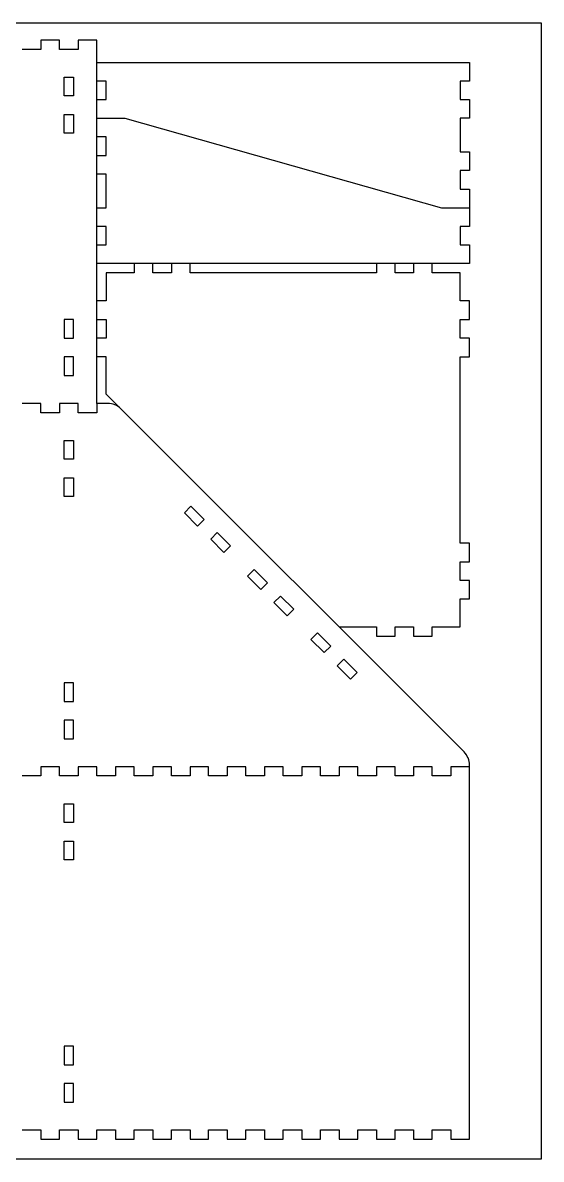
# Model space of a CAD drawing. Header units: millimetres. Extents: x 60913 to 63353, y 9976 to 12528.
# Drawn here: x 62796 to 63353, y 9976 to 11196 of the extents above; entities that cross this region are included whole.
import ezdxf

# ---------------------------------------------------------------- set-up
doc = ezdxf.new("R2010")
doc.units = ezdxf.units.MM
doc.header["$MEASUREMENT"] = 0
doc.layers.add('CUT', color=5, linetype='Continuous', true_color=0x0000ff)
doc.layers.add('Default', color=178, linetype='Continuous', true_color=0x000000)

msp = doc.modelspace()

# ---------------------------------------------------------------- linework, layer by layer
at = {"layer": 'CUT'}
for points in [[(62875.6, 10787.9), (62875.6, 11177.9), (62855.6, 11177.9), (62855.6, 11167.9), (62835.6, 11167.9), (62835.6, 11177.9), (62815.6, 11177.9), (62815.6, 11167.9), (62795.6, 11167.9)], [(62875.6, 11153.9), (63275.6, 11153.9), (63275.6, 11133.9), (63265.6, 11133.9), (63265.6, 11113.9), (63275.6, 11113.9), (63275.6, 11093.9), (63265.6, 11093.9), (63265.6, 11057.9), (63275.6, 11057.9), (63275.6, 11037.9), (63265.6, 11037.9), (63265.6, 11017.9), (63275.6, 11017.9), (63275.6, 10997.9)], [(62875.6, 11113.9), (62885.6, 11113.9), (62885.6, 11133.9), (62875.6, 11133.9)], [(62875.6, 11093.9), (62905.6, 11093.9), (63245.6, 10997.9), (63275.6, 10997.9), (63275.6, 10977.9), (63265.6, 10977.9), (63265.6, 10957.9), (63275.6, 10957.9), (63275.6, 10937.9), (62875.6, 10937.9)], [(62875.6, 11053.9), (62885.6, 11053.9), (62885.6, 11073.9), (62875.6, 11073.9)], [(62875.6, 10997.9), (62885.6, 10997.9), (62885.6, 11033.9), (62875.6, 11033.9)], [(62875.6, 10957.9), (62885.6, 10957.9), (62885.6, 10977.9), (62875.6, 10977.9)], [(63215.6, 10937.9), (63215.6, 10927.9), (63195.6, 10927.9), (63195.6, 10937.9), (63175.6, 10937.9), (63175.6, 10927.9), (62975.6, 10927.9), (62975.6, 10937.9), (62955.6, 10937.9), (62955.6, 10927.9), (62935.6, 10927.9), (62935.6, 10937.9), (62915.6, 10937.9), (62915.6, 10927.9), (62885.6, 10927.9), (62885.6, 10897.9), (62875.6, 10897.9)], [(63135.6, 10547.9), (63175.6, 10547.9), (63175.6, 10537.9), (63195.6, 10537.9), (63195.6, 10547.9), (63215.6, 10547.9), (63215.6, 10537.9), (63235.6, 10537.9), (63235.6, 10547.9), (63265.6, 10547.9), (63265.6, 10577.9), (63275.6, 10577.9), (63275.6, 10597.9), (63265.6, 10597.9), (63265.6, 10617.9), (63275.6, 10617.9), (63275.6, 10637.9), (63265.6, 10637.9), (63265.6, 10837.9), (63275.6, 10837.9), (63275.6, 10857.9), (63265.6, 10857.9), (63265.6, 10877.9), (63275.6, 10877.9), (63275.6, 10897.9), (63265.6, 10897.9), (63265.6, 10927.9), (63235.6, 10927.9), (63235.6, 10937.9)], [(62875.6, 10877.9), (62885.6, 10877.9), (62885.6, 10857.9), (62875.6, 10857.9)], [(62901.4, 10782), (62885.6, 10797.9), (62885.6, 10837.9), (62875.6, 10837.9)], [(62795.6, 10007.9), (62815.6, 10007.9), (62815.6, 9997.9), (62835.6, 9997.9), (62835.6, 10007.9), (62855.6, 10007.9), (62855.6, 9997.9), (62875.6, 9997.9), (62875.6, 10007.9), (62895.6, 10007.9), (62895.6, 9997.9), (62915.6, 9997.9), (62915.6, 10007.9), (62935.6, 10007.9), (62935.6, 9997.9), (62955.6, 9997.9), (62955.6, 10007.9), (62975.6, 10007.9), (62975.6, 9997.9), (62995.6, 9997.9), (62995.6, 10007.9), (63015.6, 10007.9), (63015.6, 9997.9), (63035.6, 9997.9), (63035.6, 10007.9), (63055.6, 10007.9), (63055.6, 9997.9), (63075.6, 9997.9), (63075.6, 10007.9), (63095.6, 10007.9), (63095.6, 9997.9), (63115.6, 9997.9), (63115.6, 10007.9), (63135.6, 10007.9), (63135.6, 9997.9), (63155.6, 9997.9), (63155.6, 10007.9), (63175.6, 10007.9), (63175.6, 9997.9), (63195.6, 9997.9), (63195.6, 10007.9), (63215.6, 10007.9), (63215.6, 9997.9), (63235.6, 9997.9), (63235.6, 10007.9), (63255.6, 10007.9), (63255.6, 9997.9), (63275.6, 9997.9), (63275.6, 10397.9), (63255.6, 10397.9), (63255.6, 10387.9), (63235.6, 10387.9), (63235.6, 10397.9), (63215.6, 10397.9), (63215.6, 10387.9), (63195.6, 10387.9), (63195.6, 10397.9), (63175.6, 10397.9), (63175.6, 10387.9), (63155.6, 10387.9), (63155.6, 10397.9), (63135.6, 10397.9), (63135.6, 10387.9), (63115.6, 10387.9), (63115.6, 10397.9), (63095.6, 10397.9), (63095.6, 10387.9), (63075.6, 10387.9), (63075.6, 10397.9), (63055.6, 10397.9), (63055.6, 10387.9), (63035.6, 10387.9), (63035.6, 10397.9), (63015.6, 10397.9), (63015.6, 10387.9), (62995.6, 10387.9), (62995.6, 10397.9), (62975.6, 10397.9), (62975.6, 10387.9), (62955.6, 10387.9), (62955.6, 10397.9), (62935.6, 10397.9), (62935.6, 10387.9), (62915.6, 10387.9), (62915.6, 10397.9), (62895.6, 10397.9), (62895.6, 10387.9), (62875.6, 10387.9), (62875.6, 10397.9), (62855.6, 10397.9), (62855.6, 10387.9), (62835.6, 10387.9), (62835.6, 10397.9), (62815.6, 10397.9), (62815.6, 10387.9), (62795.6, 10387.9)]]:
    msp.add_lwpolyline(points, dxfattribs=at)
for points in [[(62840.6, 11137.9), (62850.6, 11137.9), (62850.6, 11117.9), (62840.6, 11117.9)], [(62840.6, 11097.9), (62850.6, 11097.9), (62850.6, 11077.9), (62840.6, 11077.9)], [(62840.6, 10857.9), (62850.6, 10857.9), (62850.6, 10877.9), (62840.6, 10877.9)], [(62840.6, 10817.9), (62850.6, 10817.9), (62850.6, 10837.9), (62840.6, 10837.9)], [(62850.6, 10747.9), (62850.6, 10727.9), (62840.6, 10727.9), (62840.6, 10747.9)], [(62850.6, 10707.9), (62850.6, 10687.9), (62840.6, 10687.9), (62840.6, 10707.9)], [(62983.6, 10656.1), (62969.5, 10670.3), (62976.6, 10677.4), (62990.7, 10663.2)], [(63011.9, 10627.9), (62997.8, 10642), (63004.9, 10649.1), (63019, 10634.9)], [(63051.6, 10588.2), (63037.4, 10602.4), (63044.5, 10609.4), (63058.6, 10595.3)], [(63079.9, 10559.9), (63065.7, 10574.1), (63072.8, 10581.1), (63086.9, 10567)], [(63105.4, 10534.4), (63119.5, 10520.3), (63126.6, 10527.4), (63112.4, 10541.5)], [(63140.7, 10513.2), (63133.6, 10506.1), (63147.8, 10492), (63154.9, 10499.1)], [(62850.6, 10487.9), (62840.6, 10487.9), (62840.6, 10467.9), (62850.6, 10467.9)], [(62850.6, 10447.9), (62840.6, 10447.9), (62840.6, 10427.9), (62850.6, 10427.9)], [(62840.6, 10337.9), (62840.6, 10357.9), (62850.6, 10357.9), (62850.6, 10337.9)], [(62840.6, 10297.9), (62840.6, 10317.9), (62850.6, 10317.9), (62850.6, 10297.9)], [(62840.6, 10097.9), (62840.6, 10077.9), (62850.6, 10077.9), (62850.6, 10097.9)], [(62840.6, 10057.9), (62840.6, 10037.9), (62850.6, 10037.9), (62850.6, 10057.9)]]:
    msp.add_lwpolyline(points, close=True, dxfattribs=at)
msp.add_lwpolyline([(63275.6, 10397.9), (63275.6, 10399.6, 0.198912), (63269.7, 10413.7), (62901.4, 10782, 0.198912), (62887.3, 10787.9), (62875.6, 10787.9), (62875.6, 10777.9), (62855.6, 10777.9), (62855.6, 10787.9), (62835.6, 10787.9), (62835.6, 10777.9), (62815.6, 10777.9), (62815.6, 10787.9), (62795.6, 10787.9)], format="xyb", dxfattribs=at)
at = {"layer": 'Default'}
msp.add_lwpolyline([(63352.6, 11196.5), (63352.6, 9976.5), (60912.6, 9976.5), (60912.6, 11196.5)], close=True, dxfattribs=at)

doc.saveas('drawing.dxf')
